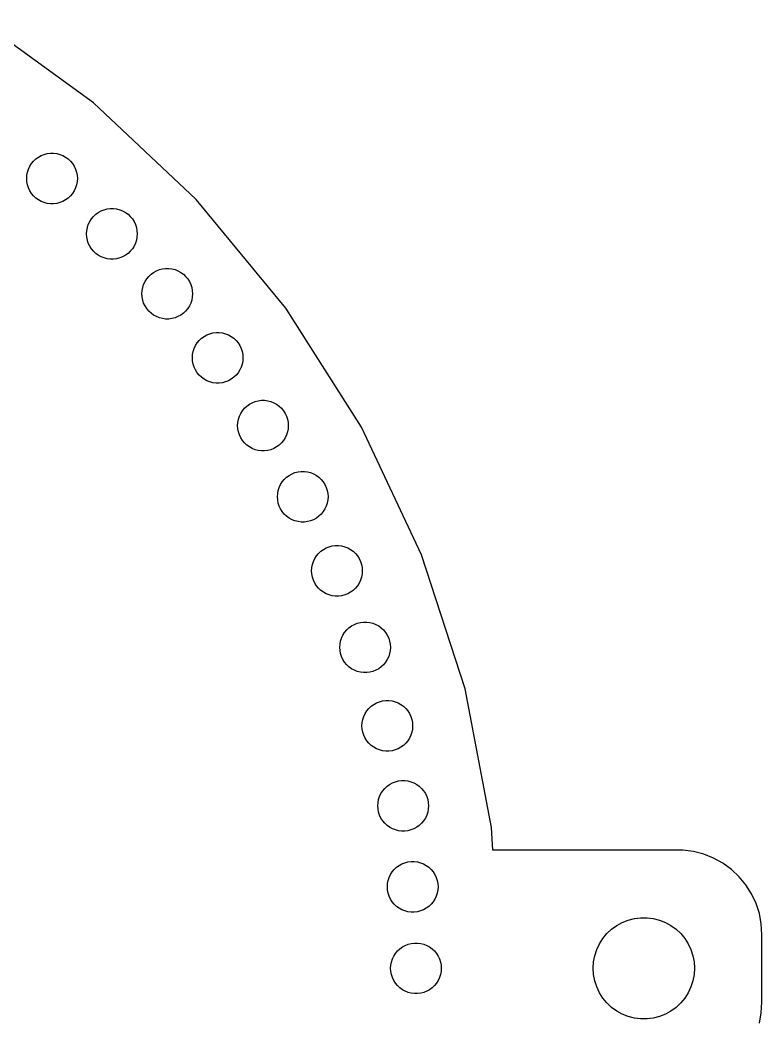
# Model space of a CAD drawing. Header units: metres. Extents: x -82 to 82, y -82 to 82.
# Drawn here: x 38 to 82, y -3.1 to 56.1 of the extents above; entities that cross this region are included whole.
import ezdxf

# ---------------------------------------------------------------- set-up
doc = ezdxf.new("R2010")
doc.units = ezdxf.units.M

msp = doc.modelspace()

# ---------------------------------------------------------------- linework, layer by layer
for p, q in [((42.3887, 51.2391), (35.6325, 56.1478)), ((48.4764, 45.5224), (42.3887, 51.2391)), ((38.9849, 47.9207), (39.1373, 48.0314)), ((39.1373, 48.0314), (39.3024, 48.1222)), ((39.3024, 48.1222), (39.4775, 48.1915)), ((39.4775, 48.1915), (39.66, 48.2384)), ((39.66, 48.2384), (39.8469, 48.262)), ((39.8469, 48.262), (40.0352, 48.262)), ((40.0352, 48.262), (40.2221, 48.2384)), ((40.2221, 48.2384), (40.4046, 48.1915)), ((40.4046, 48.1915), (40.5797, 48.1222)), ((40.5797, 48.1222), (40.7448, 48.0314)), ((40.7448, 48.0314), (40.8972, 47.9207)), ((38.5464, 47.3172), (38.6266, 47.4876)), ((38.6266, 47.4876), (38.7275, 47.6466)), ((38.7275, 47.6466), (38.8476, 47.7918)), ((38.8476, 47.7918), (38.9849, 47.9207)), ((40.8972, 47.9207), (41.0345, 47.7918)), ((41.0345, 47.7918), (41.1546, 47.6466)), ((41.1546, 47.6466), (41.2555, 47.4876)), ((41.2555, 47.4876), (41.3357, 47.3172)), ((38.4411, 46.765), (38.4529, 46.953)), ((38.4529, 46.953), (38.4882, 47.138)), ((38.4882, 47.138), (38.5464, 47.3172)), ((41.3357, 47.3172), (41.3939, 47.138)), ((41.3939, 47.138), (41.4292, 46.953)), ((41.4292, 46.953), (41.4411, 46.765)), ((38.4529, 46.577), (38.4411, 46.765)), ((38.4882, 46.3919), (38.4529, 46.577)), ((38.5464, 46.2128), (38.4882, 46.3919)), ((41.3939, 46.3919), (41.3357, 46.2128)), ((41.4292, 46.577), (41.3939, 46.3919)), ((41.4411, 46.765), (41.4292, 46.577)), ((38.6266, 46.0423), (38.5464, 46.2128)), ((38.7275, 45.8833), (38.6266, 46.0423)), ((38.8476, 45.7381), (38.7275, 45.8833)), ((38.9849, 45.6092), (38.8476, 45.7381)), ((41.0345, 45.7381), (40.8972, 45.6092)), ((41.1546, 45.8833), (41.0345, 45.7381)), ((41.2555, 46.0423), (41.1546, 45.8833)), ((41.3357, 46.2128), (41.2555, 46.0423)), ((39.1373, 45.4985), (38.9849, 45.6092)), ((39.3024, 45.4077), (39.1373, 45.4985)), ((39.4775, 45.3384), (39.3024, 45.4077)), ((39.66, 45.2915), (39.4775, 45.3384)), ((39.8469, 45.2679), (39.66, 45.2915)), ((40.0352, 45.2679), (39.8469, 45.2679)), ((40.2221, 45.2915), (40.0352, 45.2679)), ((40.4046, 45.3384), (40.2221, 45.2915)), ((40.5797, 45.4077), (40.4046, 45.3384)), ((40.7448, 45.4985), (40.5797, 45.4077)), ((40.8972, 45.6092), (40.7448, 45.4985)), ((53.7996, 39.0877), (48.4764, 45.5224)), ((42.2735, 44.3687), (42.3936, 44.5139)), ((42.3936, 44.5139), (42.5309, 44.6428)), ((42.5309, 44.6428), (42.6833, 44.7536)), ((42.6833, 44.7536), (42.8484, 44.8443)), ((42.8484, 44.8443), (43.0235, 44.9137)), ((43.0235, 44.9137), (43.206, 44.9605)), ((43.206, 44.9605), (43.3929, 44.9841)), ((43.3929, 44.9841), (43.5813, 44.9841)), ((43.5813, 44.9841), (43.7681, 44.9605)), ((43.7681, 44.9605), (43.9506, 44.9137)), ((43.9506, 44.9137), (44.1257, 44.8443)), ((44.1257, 44.8443), (44.2908, 44.7536)), ((44.2908, 44.7536), (44.4432, 44.6428)), ((44.4432, 44.6428), (44.5805, 44.5139)), ((44.5805, 44.5139), (44.7006, 44.3687)), ((41.9989, 43.6751), (42.0342, 43.8601)), ((42.0342, 43.8601), (42.0924, 44.0392)), ((42.0924, 44.0392), (42.1726, 44.2097)), ((42.1726, 44.2097), (42.2735, 44.3687)), ((44.7006, 44.3687), (44.8015, 44.2097)), ((44.8015, 44.2097), (44.8817, 44.0392)), ((44.8817, 44.0392), (44.9399, 43.8601)), ((44.9399, 43.8601), (44.9752, 43.6751)), ((41.9871, 43.4871), (41.9989, 43.6751)), ((41.9989, 43.2991), (41.9871, 43.4871)), ((42.0342, 43.114), (41.9989, 43.2991)), ((44.9752, 43.2991), (44.9399, 43.114)), ((44.9752, 43.6751), (44.9871, 43.4871)), ((44.9871, 43.4871), (44.9752, 43.2991)), ((42.0924, 42.9349), (42.0342, 43.114)), ((42.1726, 42.7644), (42.0924, 42.9349)), ((42.2735, 42.6054), (42.1726, 42.7644)), ((44.8015, 42.7644), (44.7006, 42.6054)), ((44.8817, 42.9349), (44.8015, 42.7644)), ((44.9399, 43.114), (44.8817, 42.9349)), ((42.3936, 42.4602), (42.2735, 42.6054)), ((42.5309, 42.3313), (42.3936, 42.4602)), ((42.6833, 42.2206), (42.5309, 42.3313)), ((42.8484, 42.1298), (42.6833, 42.2206)), ((43.0235, 42.0605), (42.8484, 42.1298)), ((44.1257, 42.1298), (43.9506, 42.0605)), ((44.2908, 42.2206), (44.1257, 42.1298)), ((44.4432, 42.3313), (44.2908, 42.2206)), ((44.5805, 42.4602), (44.4432, 42.3313)), ((44.7006, 42.6054), (44.5805, 42.4602)), ((43.206, 42.0136), (43.0235, 42.0605)), ((43.3929, 41.99), (43.206, 42.0136)), ((43.5813, 41.99), (43.3929, 41.99)), ((43.7681, 42.0136), (43.5813, 41.99)), ((43.9506, 42.0605), (43.7681, 42.0136)), ((45.5514, 40.8227), (45.6715, 40.9679)), ((45.6715, 40.9679), (45.8088, 41.0968)), ((45.8088, 41.0968), (45.9612, 41.2075)), ((45.9612, 41.2075), (46.1263, 41.2983)), ((46.1263, 41.2983), (46.3014, 41.3676)), ((46.3014, 41.3676), (46.4839, 41.4145)), ((46.4839, 41.4145), (46.6708, 41.4381)), ((46.6708, 41.4381), (46.8591, 41.4381)), ((46.8591, 41.4381), (47.046, 41.4145)), ((47.046, 41.4145), (47.2285, 41.3676)), ((47.2285, 41.3676), (47.4036, 41.2983)), ((47.4036, 41.2983), (47.5687, 41.2075)), ((47.5687, 41.2075), (47.7211, 41.0968)), ((47.7211, 41.0968), (47.8584, 40.9679)), ((47.8584, 40.9679), (47.9785, 40.8227)), ((45.2768, 40.129), (45.3121, 40.3141)), ((45.3121, 40.3141), (45.3703, 40.4932)), ((45.3703, 40.4932), (45.4505, 40.6637)), ((45.4505, 40.6637), (45.5514, 40.8227)), ((47.9785, 40.8227), (48.0794, 40.6637)), ((48.0794, 40.6637), (48.1596, 40.4932)), ((48.1596, 40.4932), (48.2178, 40.3141)), ((48.2178, 40.3141), (48.2531, 40.129)), ((45.265, 39.9411), (45.2768, 40.129)), ((45.2768, 39.7531), (45.265, 39.9411)), ((45.3121, 39.568), (45.2768, 39.7531)), ((48.2531, 39.7531), (48.2178, 39.568)), ((48.2531, 40.129), (48.265, 39.9411)), ((48.265, 39.9411), (48.2531, 39.7531)), ((45.3703, 39.3889), (45.3121, 39.568)), ((45.4505, 39.2184), (45.3703, 39.3889)), ((45.5514, 39.0594), (45.4505, 39.2184)), ((48.0794, 39.2184), (47.9785, 39.0594)), ((48.1596, 39.3889), (48.0794, 39.2184)), ((48.2178, 39.568), (48.1596, 39.3889)), ((45.6715, 38.9142), (45.5514, 39.0594)), ((45.8088, 38.7853), (45.6715, 38.9142)), ((45.9612, 38.6746), (45.8088, 38.7853)), ((46.1263, 38.5838), (45.9612, 38.6746)), ((46.3014, 38.5145), (46.1263, 38.5838)), ((47.4036, 38.5838), (47.2285, 38.5145)), ((47.5687, 38.6746), (47.4036, 38.5838)), ((47.7211, 38.7853), (47.5687, 38.6746)), ((47.8584, 38.9142), (47.7211, 38.7853)), ((47.9785, 39.0594), (47.8584, 38.9142)), ((58.2744, 32.0366), (53.7996, 39.0877)), ((46.4839, 38.4676), (46.3014, 38.5145)), ((46.6708, 38.444), (46.4839, 38.4676)), ((46.8591, 38.444), (46.6708, 38.444)), ((47.046, 38.4676), (46.8591, 38.444)), ((47.2285, 38.5145), (47.046, 38.4676)), ((48.7984, 37.3046), (48.9508, 37.4153)), ((48.9508, 37.4153), (49.1159, 37.506)), ((49.1159, 37.506), (49.291, 37.5754)), ((49.291, 37.5754), (49.4735, 37.6222)), ((49.4735, 37.6222), (49.6604, 37.6458)), ((49.6604, 37.6458), (49.8487, 37.6458)), ((49.8487, 37.6458), (50.0356, 37.6222)), ((50.0356, 37.6222), (50.2181, 37.5754)), ((50.2181, 37.5754), (50.3932, 37.506)), ((50.3932, 37.506), (50.5583, 37.4153)), ((50.5583, 37.4153), (50.7107, 37.3046)), ((48.3599, 36.701), (48.4401, 36.8714)), ((48.4401, 36.8714), (48.541, 37.0305)), ((48.541, 37.0305), (48.6611, 37.1756)), ((48.6611, 37.1756), (48.7984, 37.3046)), ((50.7107, 37.3046), (50.848, 37.1756)), ((50.848, 37.1756), (50.9681, 37.0305)), ((50.9681, 37.0305), (51.069, 36.8714)), ((51.069, 36.8714), (51.1492, 36.701)), ((48.2545, 36.1488), (48.2664, 36.3368)), ((48.2664, 36.3368), (48.3017, 36.5218)), ((48.3017, 36.5218), (48.3599, 36.701)), ((51.1492, 36.701), (51.2074, 36.5218)), ((51.2074, 36.5218), (51.2427, 36.3368)), ((51.2427, 36.3368), (51.2545, 36.1488)), ((48.2664, 35.9608), (48.2545, 36.1488)), ((48.3017, 35.7758), (48.2664, 35.9608)), ((48.3599, 35.5966), (48.3017, 35.7758)), ((48.4401, 35.4262), (48.3599, 35.5966)), ((51.1492, 35.5966), (51.069, 35.4262)), ((51.2074, 35.7758), (51.1492, 35.5966)), ((51.2427, 35.9608), (51.2074, 35.7758)), ((51.2545, 36.1488), (51.2427, 35.9608)), ((48.541, 35.2671), (48.4401, 35.4262)), ((48.6611, 35.122), (48.541, 35.2671)), ((48.7984, 34.993), (48.6611, 35.122)), ((48.9508, 34.8823), (48.7984, 34.993)), ((50.7107, 34.993), (50.5583, 34.8823)), ((50.848, 35.122), (50.7107, 34.993)), ((50.9681, 35.2671), (50.848, 35.122)), ((51.069, 35.4262), (50.9681, 35.2671)), ((49.1159, 34.7915), (48.9508, 34.8823)), ((49.291, 34.7222), (49.1159, 34.7915)), ((49.4735, 34.6754), (49.291, 34.7222)), ((49.6604, 34.6517), (49.4735, 34.6754)), ((49.8487, 34.6517), (49.6604, 34.6517)), ((50.0356, 34.6754), (49.8487, 34.6517)), ((50.2181, 34.7222), (50.0356, 34.6754)), ((50.3932, 34.7915), (50.2181, 34.7222)), ((50.5583, 34.8823), (50.3932, 34.7915)), ((51.3439, 33.1605), (51.4812, 33.2894)), ((51.4812, 33.2894), (51.6336, 33.4001)), ((51.6336, 33.4001), (51.7987, 33.4909)), ((51.7987, 33.4909), (51.9738, 33.5602)), ((51.9738, 33.5602), (52.1563, 33.6071)), ((52.1563, 33.6071), (52.3432, 33.6307)), ((52.3432, 33.6307), (52.5316, 33.6307)), ((52.5316, 33.6307), (52.7184, 33.6071)), ((52.7184, 33.6071), (52.9009, 33.5602)), ((52.9009, 33.5602), (53.076, 33.4909)), ((53.076, 33.4909), (53.2411, 33.4001)), ((53.2411, 33.4001), (53.3935, 33.2894)), ((53.3935, 33.2894), (53.5308, 33.1605)), ((50.9845, 32.5067), (51.0427, 32.6858)), ((51.0427, 32.6858), (51.1229, 32.8563)), ((51.1229, 32.8563), (51.2238, 33.0153)), ((51.2238, 33.0153), (51.3439, 33.1605)), ((53.5308, 33.1605), (53.6509, 33.0153)), ((53.6509, 33.0153), (53.7518, 32.8563)), ((53.7518, 32.8563), (53.832, 32.6858)), ((53.832, 32.6858), (53.8902, 32.5067)), ((50.9374, 32.1337), (50.9492, 32.3217)), ((50.9492, 31.9456), (50.9374, 32.1337)), ((50.9492, 32.3217), (50.9845, 32.5067)), ((53.8902, 32.5067), (53.9255, 32.3217)), ((53.9255, 32.3217), (53.9374, 32.1337)), ((53.9374, 32.1337), (53.9255, 31.9456)), ((61.8301, 24.4803), (58.2744, 32.0366)), ((50.9845, 31.7606), (50.9492, 31.9456)), ((51.0427, 31.5815), (50.9845, 31.7606)), ((51.1229, 31.411), (51.0427, 31.5815)), ((53.832, 31.5815), (53.7518, 31.411)), ((53.8902, 31.7606), (53.832, 31.5815)), ((53.9255, 31.9456), (53.8902, 31.7606)), ((51.2238, 31.252), (51.1229, 31.411)), ((51.3439, 31.1068), (51.2238, 31.252)), ((51.4812, 30.9779), (51.3439, 31.1068)), ((51.6336, 30.8672), (51.4812, 30.9779)), ((51.7987, 30.7764), (51.6336, 30.8672)), ((53.2411, 30.8672), (53.076, 30.7764)), ((53.3935, 30.9779), (53.2411, 30.8672)), ((53.5308, 31.1068), (53.3935, 30.9779)), ((53.6509, 31.252), (53.5308, 31.1068)), ((53.7518, 31.411), (53.6509, 31.252)), ((51.9738, 30.7071), (51.7987, 30.7764)), ((52.1563, 30.6602), (51.9738, 30.7071)), ((52.3432, 30.6366), (52.1563, 30.6602)), ((52.5316, 30.6366), (52.3432, 30.6366)), ((52.7184, 30.6602), (52.5316, 30.6366)), ((52.9009, 30.7071), (52.7184, 30.6602)), ((53.076, 30.7764), (52.9009, 30.7071)), ((53.7034, 28.9472), (53.8408, 29.0762)), ((53.8408, 29.0762), (53.9931, 29.1869)), ((53.9931, 29.1869), (54.1582, 29.2776)), ((54.1582, 29.2776), (54.3334, 29.347)), ((54.3334, 29.347), (54.5158, 29.3938)), ((54.5158, 29.3938), (54.7027, 29.4174)), ((54.7027, 29.4174), (54.8911, 29.4174)), ((54.8911, 29.4174), (55.078, 29.3938)), ((55.078, 29.3938), (55.2604, 29.347)), ((55.2604, 29.347), (55.4356, 29.2776)), ((55.4356, 29.2776), (55.6006, 29.1869)), ((55.6006, 29.1869), (55.753, 29.0762)), ((55.753, 29.0762), (55.8904, 28.9472)), ((53.344, 28.2934), (53.4022, 28.4726)), ((53.4022, 28.4726), (53.4824, 28.643)), ((53.4824, 28.643), (53.5834, 28.8021)), ((53.5834, 28.8021), (53.7034, 28.9472)), ((55.8904, 28.9472), (56.0104, 28.8021)), ((56.0104, 28.8021), (56.1114, 28.643)), ((56.1114, 28.643), (56.1916, 28.4726)), ((56.1916, 28.4726), (56.2498, 28.2934)), ((53.2969, 27.9204), (53.3087, 28.1084)), ((53.3087, 27.7324), (53.2969, 27.9204)), ((53.3087, 28.1084), (53.344, 28.2934)), ((56.2498, 28.2934), (56.2851, 28.1084)), ((56.2851, 28.1084), (56.2969, 27.9204)), ((56.2969, 27.9204), (56.2851, 27.7324)), ((53.344, 27.5474), (53.3087, 27.7324)), ((53.4022, 27.3682), (53.344, 27.5474)), ((53.4824, 27.1978), (53.4022, 27.3682)), ((56.1916, 27.3682), (56.1114, 27.1978)), ((56.2498, 27.5474), (56.1916, 27.3682)), ((56.2851, 27.7324), (56.2498, 27.5474)), ((53.5834, 27.0387), (53.4824, 27.1978)), ((53.7034, 26.8936), (53.5834, 27.0387)), ((53.8408, 26.7646), (53.7034, 26.8936)), ((53.9931, 26.6539), (53.8408, 26.7646)), ((55.753, 26.7646), (55.6006, 26.6539)), ((55.8904, 26.8936), (55.753, 26.7646)), ((56.0104, 27.0387), (55.8904, 26.8936)), ((56.1114, 27.1978), (56.0104, 27.0387)), ((54.1582, 26.5632), (53.9931, 26.6539)), ((54.3334, 26.4938), (54.1582, 26.5632)), ((54.5158, 26.447), (54.3334, 26.4938)), ((54.7027, 26.4234), (54.5158, 26.447)), ((54.8911, 26.4234), (54.7027, 26.4234)), ((55.078, 26.447), (54.8911, 26.4234)), ((55.2604, 26.4938), (55.078, 26.447)), ((55.4356, 26.5632), (55.2604, 26.4938)), ((55.6006, 26.6539), (55.4356, 26.5632)), ((56.0148, 24.8015), (56.1799, 24.8923)), ((56.1799, 24.8923), (56.3551, 24.9616)), ((56.3551, 24.9616), (56.5375, 25.0085)), ((56.5375, 25.0085), (56.7244, 25.0321)), ((56.7244, 25.0321), (56.9128, 25.0321)), ((56.9128, 25.0321), (57.0997, 25.0085)), ((57.0997, 25.0085), (57.2821, 24.9616)), ((57.2821, 24.9616), (57.4573, 24.8923)), ((57.4573, 24.8923), (57.6223, 24.8015)), ((55.5041, 24.2577), (55.6051, 24.4167)), ((55.6051, 24.4167), (55.7251, 24.5618)), ((55.7251, 24.5618), (55.8624, 24.6908)), ((55.8624, 24.6908), (56.0148, 24.8015)), ((57.6223, 24.8015), (57.7747, 24.6908)), ((57.7747, 24.6908), (57.912, 24.5618)), ((57.912, 24.5618), (58.0321, 24.4167)), ((58.0321, 24.4167), (58.133, 24.2577)), ((64.4108, 16.5379), (61.8301, 24.4803)), ((55.3186, 23.535), (55.3304, 23.723)), ((55.3304, 23.723), (55.3657, 23.9081)), ((55.3657, 23.9081), (55.4239, 24.0872)), ((55.4239, 24.0872), (55.5041, 24.2577)), ((58.133, 24.2577), (58.2133, 24.0872)), ((58.2133, 24.0872), (58.2715, 23.9081)), ((58.2715, 23.9081), (58.3068, 23.723)), ((58.3068, 23.723), (58.3186, 23.535)), ((55.3304, 23.347), (55.3186, 23.535)), ((55.3657, 23.162), (55.3304, 23.347)), ((55.4239, 22.9828), (55.3657, 23.162)), ((58.2715, 23.162), (58.2133, 22.9828)), ((58.3068, 23.347), (58.2715, 23.162)), ((58.3186, 23.535), (58.3068, 23.347)), ((55.5041, 22.8124), (55.4239, 22.9828)), ((55.6051, 22.6534), (55.5041, 22.8124)), ((55.7251, 22.5082), (55.6051, 22.6534)), ((58.0321, 22.6534), (57.912, 22.5082)), ((58.133, 22.8124), (58.0321, 22.6534)), ((58.2133, 22.9828), (58.133, 22.8124)), ((55.8624, 22.3793), (55.7251, 22.5082)), ((56.0148, 22.2685), (55.8624, 22.3793)), ((56.1799, 22.1778), (56.0148, 22.2685)), ((56.3551, 22.1084), (56.1799, 22.1778)), ((56.5375, 22.0616), (56.3551, 22.1084)), ((56.7244, 22.038), (56.5375, 22.0616)), ((56.9128, 22.038), (56.7244, 22.038)), ((57.0997, 22.0616), (56.9128, 22.038)), ((57.2821, 22.1084), (57.0997, 22.0616)), ((57.4573, 22.1778), (57.2821, 22.1084)), ((57.6223, 22.2685), (57.4573, 22.1778)), ((57.7747, 22.3793), (57.6223, 22.2685)), ((57.912, 22.5082), (57.7747, 22.3793)), ((57.3965, 20.0314), (57.5338, 20.1603)), ((57.5338, 20.1603), (57.6862, 20.271)), ((57.6862, 20.271), (57.8513, 20.3618)), ((57.8513, 20.3618), (58.0264, 20.4311)), ((58.0264, 20.4311), (58.2089, 20.478)), ((58.2089, 20.478), (58.3958, 20.5016)), ((58.3958, 20.5016), (58.5842, 20.5016)), ((58.5842, 20.5016), (58.771, 20.478)), ((58.771, 20.478), (58.9535, 20.4311)), ((58.9535, 20.4311), (59.1286, 20.3618)), ((59.1286, 20.3618), (59.2937, 20.271)), ((59.2937, 20.271), (59.4461, 20.1603)), ((59.4461, 20.1603), (59.5834, 20.0314)), ((57.0953, 19.5567), (57.1755, 19.7272)), ((57.1755, 19.7272), (57.2764, 19.8862)), ((57.2764, 19.8862), (57.3965, 20.0314)), ((59.5834, 20.0314), (59.7035, 19.8862)), ((59.7035, 19.8862), (59.8044, 19.7272)), ((59.8044, 19.7272), (59.8846, 19.5567)), ((56.99, 19.0045), (57.0018, 19.1925)), ((57.0018, 18.8165), (56.99, 19.0045)), ((57.0018, 19.1925), (57.0371, 19.3776)), ((57.0371, 19.3776), (57.0953, 19.5567)), ((59.8846, 19.5567), (59.9428, 19.3776)), ((59.9428, 19.3776), (59.9781, 19.1925)), ((59.9781, 19.1925), (59.99, 19.0045)), ((59.99, 19.0045), (59.9781, 18.8165)), ((57.0371, 18.6315), (57.0018, 18.8165)), ((57.0953, 18.4523), (57.0371, 18.6315)), ((57.1755, 18.2819), (57.0953, 18.4523)), ((59.8846, 18.4523), (59.8044, 18.2819)), ((59.9428, 18.6315), (59.8846, 18.4523)), ((59.9781, 18.8165), (59.9428, 18.6315)), ((57.2764, 18.1229), (57.1755, 18.2819)), ((57.3965, 17.9777), (57.2764, 18.1229)), ((57.5338, 17.8488), (57.3965, 17.9777)), ((57.6862, 17.7381), (57.5338, 17.8488)), ((59.4461, 17.8488), (59.2937, 17.7381)), ((59.5834, 17.9777), (59.4461, 17.8488)), ((59.7035, 18.1229), (59.5834, 17.9777)), ((59.8044, 18.2819), (59.7035, 18.1229)), ((57.8513, 17.6473), (57.6862, 17.7381)), ((58.0264, 17.578), (57.8513, 17.6473)), ((58.2089, 17.5311), (58.0264, 17.578)), ((58.3958, 17.5075), (58.2089, 17.5311)), ((58.5842, 17.5075), (58.3958, 17.5075)), ((58.771, 17.5311), (58.5842, 17.5075)), ((58.9535, 17.578), (58.771, 17.5311)), ((59.1286, 17.6473), (58.9535, 17.578)), ((59.2937, 17.7381), (59.1286, 17.6473)), ((65.9756, 8.33466), (64.4108, 16.5379)), ((58.7073, 15.3837), (58.8446, 15.5126)), ((58.8446, 15.5126), (58.997, 15.6234)), ((58.997, 15.6234), (59.1621, 15.7141)), ((59.1621, 15.7141), (59.3372, 15.7835)), ((59.3372, 15.7835), (59.5197, 15.8303)), ((59.5197, 15.8303), (59.7066, 15.8539)), ((59.7066, 15.8539), (59.8949, 15.8539)), ((59.8949, 15.8539), (60.0818, 15.8303)), ((60.0818, 15.8303), (60.2643, 15.7835)), ((60.2643, 15.7835), (60.4394, 15.7141)), ((60.4394, 15.7141), (60.6045, 15.6234)), ((60.6045, 15.6234), (60.7569, 15.5126)), ((60.7569, 15.5126), (60.8942, 15.3837)), ((58.3479, 14.7299), (58.4061, 14.9091)), ((58.4061, 14.9091), (58.4863, 15.0795)), ((58.4863, 15.0795), (58.5872, 15.2386)), ((58.5872, 15.2386), (58.7073, 15.3837)), ((60.8942, 15.3837), (61.0143, 15.2386)), ((61.0143, 15.2386), (61.1152, 15.0795)), ((61.1152, 15.0795), (61.1954, 14.9091)), ((61.1954, 14.9091), (61.2536, 14.7299)), ((58.3008, 14.3569), (58.3126, 14.5449)), ((58.3126, 14.1689), (58.3008, 14.3569)), ((58.3126, 14.5449), (58.3479, 14.7299)), ((61.2536, 14.7299), (61.2889, 14.5449)), ((61.2889, 14.5449), (61.3008, 14.3569)), ((61.3008, 14.3569), (61.2889, 14.1689)), ((58.3479, 13.9838), (58.3126, 14.1689)), ((58.4061, 13.8047), (58.3479, 13.9838)), ((58.4863, 13.6342), (58.4061, 13.8047)), ((58.5872, 13.4752), (58.4863, 13.6342)), ((61.1152, 13.6342), (61.0143, 13.4752)), ((61.1954, 13.8047), (61.1152, 13.6342)), ((61.2536, 13.9838), (61.1954, 13.8047)), ((61.2889, 14.1689), (61.2536, 13.9838)), ((58.7073, 13.3301), (58.5872, 13.4752)), ((58.8446, 13.2011), (58.7073, 13.3301)), ((58.997, 13.0904), (58.8446, 13.2011)), ((59.1621, 12.9996), (58.997, 13.0904)), ((60.6045, 13.0904), (60.4394, 12.9996)), ((60.7569, 13.2011), (60.6045, 13.0904)), ((60.8942, 13.3301), (60.7569, 13.2011)), ((61.0143, 13.4752), (60.8942, 13.3301)), ((59.3372, 12.9303), (59.1621, 12.9996)), ((59.5197, 12.8835), (59.3372, 12.9303)), ((59.7066, 12.8598), (59.5197, 12.8835)), ((59.8949, 12.8598), (59.7066, 12.8598)), ((60.0818, 12.8835), (59.8949, 12.8598)), ((60.2643, 12.9303), (60.0818, 12.8835)), ((60.4394, 12.9996), (60.2643, 12.9303)), ((59.6494, 10.6475), (59.7867, 10.7765)), ((59.7867, 10.7765), (59.9391, 10.8872)), ((59.9391, 10.8872), (60.1042, 10.978)), ((60.1042, 10.978), (60.2793, 11.0473)), ((60.2793, 11.0473), (60.4618, 11.0941)), ((60.4618, 11.0941), (60.6486, 11.1178)), ((60.6486, 11.1178), (60.837, 11.1178)), ((60.837, 11.1178), (61.0239, 11.0941)), ((61.0239, 11.0941), (61.2064, 11.0473)), ((61.2064, 11.0473), (61.3815, 10.978)), ((61.3815, 10.978), (61.5466, 10.8872)), ((61.5466, 10.8872), (61.699, 10.7765)), ((61.699, 10.7765), (61.8363, 10.6475)), ((59.2899, 9.99374), (59.3482, 10.1729)), ((59.3482, 10.1729), (59.4284, 10.3433)), ((59.4284, 10.3433), (59.5293, 10.5024)), ((59.5293, 10.5024), (59.6494, 10.6475)), ((61.8363, 10.6475), (61.9564, 10.5024)), ((61.9564, 10.5024), (62.0573, 10.3433)), ((62.0573, 10.3433), (62.1375, 10.1729)), ((62.1375, 10.1729), (62.1957, 9.99374)), ((59.2428, 9.62071), (59.2547, 9.80872)), ((59.2547, 9.43271), (59.2428, 9.62071)), ((59.2547, 9.80872), (59.2899, 9.99374)), ((62.1957, 9.99374), (62.231, 9.80872)), ((62.231, 9.80872), (62.2428, 9.62071)), ((62.2428, 9.62071), (62.231, 9.43271)), ((59.2899, 9.24768), (59.2547, 9.43271)), ((59.3482, 9.06853), (59.2899, 9.24768)), ((59.4284, 8.89809), (59.3482, 9.06853)), ((59.5293, 8.73903), (59.4284, 8.89809)), ((62.0573, 8.89809), (61.9564, 8.73903)), ((62.1375, 9.06853), (62.0573, 8.89809)), ((62.1957, 9.24768), (62.1375, 9.06853)), ((62.231, 9.43271), (62.1957, 9.24768)), ((59.6494, 8.59389), (59.5293, 8.73903)), ((59.7867, 8.46494), (59.6494, 8.59389)), ((59.9391, 8.35422), (59.7867, 8.46494)), ((60.1042, 8.26347), (59.9391, 8.35422)), ((61.5466, 8.35422), (61.3815, 8.26347)), ((61.699, 8.46494), (61.5466, 8.35422)), ((61.8363, 8.59389), (61.699, 8.46494)), ((61.9564, 8.73903), (61.8363, 8.59389)), ((66.0602, 6.99013), (65.9756, 8.33466)), ((60.2793, 8.19412), (60.1042, 8.26347)), ((60.4618, 8.14728), (60.2793, 8.19412)), ((60.6486, 8.12367), (60.4618, 8.14728)), ((60.837, 8.12367), (60.6486, 8.12367)), ((61.0239, 8.14728), (60.837, 8.12367)), ((61.2064, 8.19412), (61.0239, 8.14728)), ((61.3815, 8.26347), (61.2064, 8.19412)), ((77.3139, 6.99013), (66.0602, 6.99013)), ((77.9369, 6.91142), (77.3139, 6.99013)), ((78.5451, 6.75528), (77.9369, 6.91142)), ((79.1289, 6.52412), (78.5451, 6.75528)), ((79.6791, 6.22163), (79.1289, 6.52412)), ((60.217, 5.85205), (60.3543, 5.981)), ((60.3543, 5.981), (60.5067, 6.09172)), ((60.5067, 6.09172), (60.6717, 6.18246)), ((60.6717, 6.18246), (60.8469, 6.25182)), ((60.8469, 6.25182), (61.0293, 6.29866)), ((61.0293, 6.29866), (61.2162, 6.32227)), ((61.2162, 6.32227), (61.4046, 6.32227)), ((61.4046, 6.32227), (61.5915, 6.29866)), ((61.5915, 6.29866), (61.7739, 6.25182)), ((61.7739, 6.25182), (61.9491, 6.18246)), ((61.9491, 6.18246), (62.1142, 6.09172)), ((62.1142, 6.09172), (62.2665, 5.981)), ((62.2665, 5.981), (62.4039, 5.85205)), ((80.1871, 5.85255), (79.6791, 6.22163)), ((59.8575, 5.19826), (59.9157, 5.37741)), ((59.9157, 5.37741), (59.996, 5.54785)), ((59.996, 5.54785), (60.0969, 5.70691)), ((60.0969, 5.70691), (60.217, 5.85205)), ((62.4039, 5.85205), (62.5239, 5.70691)), ((62.5239, 5.70691), (62.6249, 5.54785)), ((62.6249, 5.54785), (62.7051, 5.37741)), ((62.7051, 5.37741), (62.7633, 5.19826)), ((80.6448, 5.42273), (80.1871, 5.85255)), ((81.0451, 4.93892), (80.6448, 5.42273)), ((59.8104, 4.82523), (59.8222, 5.01323)), ((59.8222, 4.63722), (59.8104, 4.82523)), ((59.8222, 5.01323), (59.8575, 5.19826)), ((62.7633, 5.19826), (62.7986, 5.01323)), ((62.7986, 5.01323), (62.8104, 4.82523)), ((62.8104, 4.82523), (62.7986, 4.63722)), ((81.3815, 4.40877), (81.0451, 4.93892)), ((59.8575, 4.45219), (59.8222, 4.63722)), ((59.9157, 4.27304), (59.8575, 4.45219)), ((59.996, 4.1026), (59.9157, 4.27304)), ((62.7051, 4.27304), (62.6249, 4.1026)), ((62.7633, 4.45219), (62.7051, 4.27304)), ((62.7986, 4.63722), (62.7633, 4.45219)), ((81.6489, 3.84062), (81.3815, 4.40877)), ((60.0969, 3.94354), (59.996, 4.1026)), ((60.217, 3.7984), (60.0969, 3.94354)), ((60.3543, 3.66946), (60.217, 3.7984)), ((60.5067, 3.55873), (60.3543, 3.66946)), ((60.6717, 3.46799), (60.5067, 3.55873)), ((62.1142, 3.55873), (61.9491, 3.46799)), ((62.2665, 3.66946), (62.1142, 3.55873)), ((62.4039, 3.7984), (62.2665, 3.66946)), ((62.5239, 3.94354), (62.4039, 3.7984)), ((62.6249, 4.1026), (62.5239, 3.94354)), ((81.8429, 3.24344), (81.6489, 3.84062)), ((60.8469, 3.39864), (60.6717, 3.46799)), ((61.0293, 3.35179), (60.8469, 3.39864)), ((61.2162, 3.32819), (61.0293, 3.35179)), ((61.4046, 3.32819), (61.2162, 3.32819)), ((61.5915, 3.35179), (61.4046, 3.32819)), ((61.7739, 3.39864), (61.5915, 3.35179)), ((61.9491, 3.46799), (61.7739, 3.39864)), ((74.4379, 2.94685), (74.8116, 2.99408)), ((74.8116, 2.99408), (75.1884, 2.99408)), ((75.1884, 2.99408), (75.5621, 2.94685)), ((81.9606, 2.62666), (81.8429, 3.24344)), ((73.0877, 2.31154), (73.3925, 2.53297)), ((73.3925, 2.53297), (73.7227, 2.71448)), ((73.7227, 2.71448), (74.073, 2.85316)), ((74.073, 2.85316), (74.4379, 2.94685)), ((75.5621, 2.94685), (75.927, 2.85316)), ((75.927, 2.85316), (76.2773, 2.71448)), ((76.2773, 2.71448), (76.6075, 2.53297)), ((76.6075, 2.53297), (76.9123, 2.31154)), ((82, 2), (81.9606, 2.62666)), ((72.573, 1.76335), (72.8131, 2.05363)), ((72.8131, 2.05363), (73.0877, 2.31154)), ((76.9123, 2.31154), (77.1869, 2.05363)), ((77.1869, 2.05363), (77.427, 1.76335)), ((82, -2), (82, 2)), ((60.5439, 1.15576), (60.6963, 1.26648)), ((60.6963, 1.26648), (60.8613, 1.35724)), ((60.8613, 1.35724), (61.0365, 1.42657)), ((61.0365, 1.42657), (61.2189, 1.47342)), ((61.2189, 1.47342), (61.4058, 1.49704)), ((61.4058, 1.49704), (61.5942, 1.49704)), ((61.5942, 1.49704), (61.7811, 1.47342)), ((61.7811, 1.47342), (61.9635, 1.42657)), ((61.9635, 1.42657), (62.1387, 1.35724)), ((62.1387, 1.35724), (62.3037, 1.26648)), ((62.3037, 1.26648), (62.4561, 1.15576)), ((72.2107, 1.10437), (72.3711, 1.44525)), ((72.3711, 1.44525), (72.573, 1.76335)), ((77.427, 1.76335), (77.6289, 1.44525)), ((77.6289, 1.44525), (77.7893, 1.10437)), ((60.1053, 0.55219), (60.1855, 0.72263)), ((60.1855, 0.72263), (60.2865, 0.88167)), ((60.2865, 0.88167), (60.4065, 1.02681)), ((60.4065, 1.02681), (60.5439, 1.15576)), ((62.4561, 1.15576), (62.5934, 1.02681)), ((62.5934, 1.02681), (62.7135, 0.88167)), ((62.7135, 0.88167), (62.8145, 0.72263)), ((62.8145, 0.72263), (62.8947, 0.55219)), ((72.0237, 0.37599), (72.0943, 0.74606)), ((72.0943, 0.74606), (72.2107, 1.10437)), ((77.7893, 1.10437), (77.9057, 0.74606)), ((77.9057, 0.74606), (77.9763, 0.37599)), ((60, 0), (60.0118, 0.18799)), ((60.0118, -0.18799), (60, 0)), ((60.0118, 0.18799), (60.0471, 0.37303)), ((60.0471, 0.37303), (60.1053, 0.55219)), ((62.8947, 0.55219), (62.9529, 0.37303)), ((62.9529, 0.37303), (62.9882, 0.18799)), ((62.9882, 0.18799), (63, 0)), ((63, 0), (62.9882, -0.18799)), ((72, 0), (72.0237, 0.37599)), ((72.0237, -0.37599), (72, 0)), ((77.9763, 0.37599), (78, 0)), ((78, 0), (77.9763, -0.37599)), ((60.0471, -0.37303), (60.0118, -0.18799)), ((60.1053, -0.55219), (60.0471, -0.37303)), ((60.1855, -0.72263), (60.1053, -0.55219)), ((62.8947, -0.55219), (62.8145, -0.72263)), ((62.9529, -0.37303), (62.8947, -0.55219)), ((62.9882, -0.18799), (62.9529, -0.37303)), ((72.0943, -0.74606), (72.0237, -0.37599)), ((77.9763, -0.37599), (77.9057, -0.74606)), ((60.2865, -0.88167), (60.1855, -0.72263)), ((60.4065, -1.02681), (60.2865, -0.88167)), ((60.5439, -1.15576), (60.4065, -1.02681)), ((60.6963, -1.26648), (60.5439, -1.15576)), ((62.4561, -1.15576), (62.3037, -1.26648)), ((62.5934, -1.02681), (62.4561, -1.15576)), ((62.7135, -0.88167), (62.5934, -1.02681)), ((62.8145, -0.72263), (62.7135, -0.88167)), ((72.2107, -1.10437), (72.0943, -0.74606)), ((72.3711, -1.44525), (72.2107, -1.10437)), ((77.7893, -1.10437), (77.6289, -1.44525)), ((77.9057, -0.74606), (77.7893, -1.10437)), ((60.8613, -1.35724), (60.6963, -1.26648)), ((61.0365, -1.42657), (60.8613, -1.35724)), ((61.2189, -1.47342), (61.0365, -1.42657)), ((61.4058, -1.49704), (61.2189, -1.47342)), ((61.5942, -1.49704), (61.4058, -1.49704)), ((61.7811, -1.47342), (61.5942, -1.49704)), ((61.9635, -1.42657), (61.7811, -1.47342)), ((62.1387, -1.35724), (61.9635, -1.42657)), ((62.3037, -1.26648), (62.1387, -1.35724)), ((72.573, -1.76335), (72.3711, -1.44525)), ((72.8131, -2.05363), (72.573, -1.76335)), ((77.427, -1.76335), (77.1869, -2.05363)), ((77.6289, -1.44525), (77.427, -1.76335)), ((73.0877, -2.31154), (72.8131, -2.05363)), ((73.3925, -2.53297), (73.0877, -2.31154)), ((76.9123, -2.31154), (76.6075, -2.53297)), ((77.1869, -2.05363), (76.9123, -2.31154)), ((81.9606, -2.62666), (82, -2)), ((73.7227, -2.71448), (73.3925, -2.53297)), ((74.073, -2.85316), (73.7227, -2.71448)), ((74.4379, -2.94685), (74.073, -2.85316)), ((74.8116, -2.99408), (74.4379, -2.94685)), ((75.5621, -2.94685), (75.1884, -2.99408)), ((75.927, -2.85316), (75.5621, -2.94685)), ((76.2773, -2.71448), (75.927, -2.85316)), ((76.6075, -2.53297), (76.2773, -2.71448)), ((81.8429, -3.24344), (81.9606, -2.62666)), ((75.1884, -2.99408), (74.8116, -2.99408))]:
    msp.add_line(p, q)

doc.saveas('drawing.dxf')
